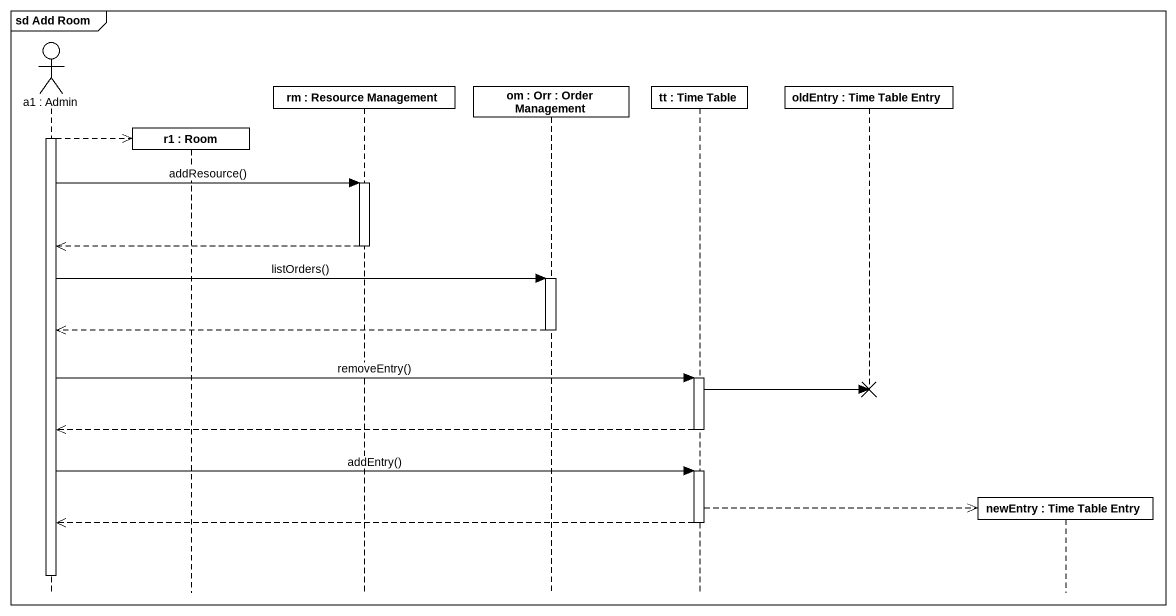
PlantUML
@startuml
mainframe sd Add Room
hide footbox
actor "a1 : Admin" as a1
participant "r1 : Room" as r1
participant "rm : Resource Management" as rm
participant "om : Orr : Order Management" as om_Orr
participant "tt : Time Table" as tt
participant "oldEntry : Time Table Entry" as oldEntry
participant "newEntry : Time Table Entry" as newEntry

activate a1
a1 -->> r1 **
a1 -> rm : addResource()
activate rm
rm -->> a1
deactivate rm
a1 -> om_Orr : listOrders()
activate om_Orr
om_Orr -->> a1
deactivate om_Orr
a1 -> tt : removeEntry()
activate tt
tt -> oldEntry !!
tt -->> a1
deactivate tt
a1 -> tt : addEntry()
activate tt
tt -->> newEntry **
tt -->> a1
deactivate tt
deactivate a1
@enduml
